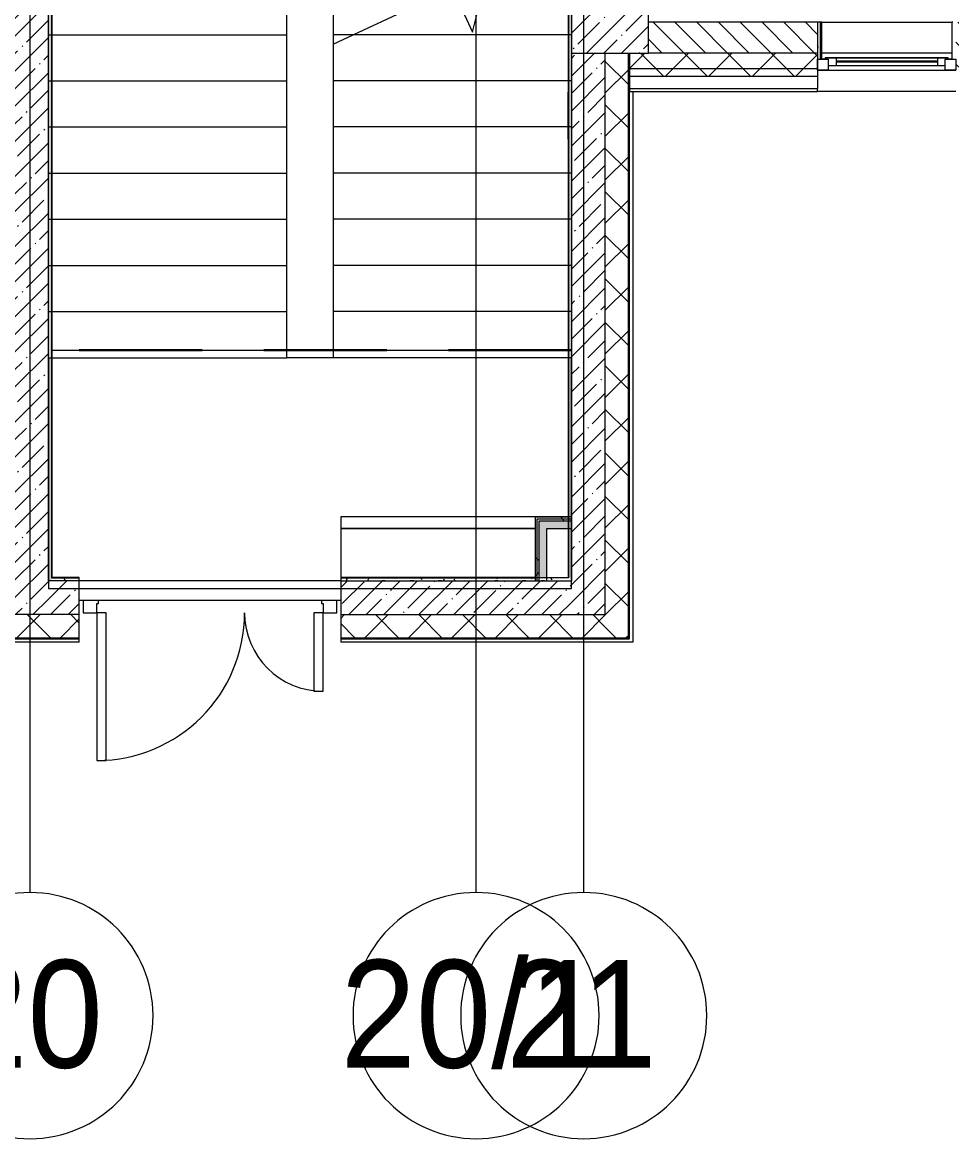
# Model space of a CAD drawing. Header units: millimetres. Extents: x -1113 to 415037, y -3642 to 354837.
# Drawn here: x 71975 to 78017, y -3642 to 3614 of the extents above; entities that cross this region are included whole.
import ezdxf

# ---------------------------------------------------------------- set-up
doc = ezdxf.new("R2010")
doc.units = ezdxf.units.MM
doc.linetypes.add('50_ШТРИХ_ш4_п2_', pattern=[1200, 800, -400])
for name, color, linetype, lineweight in [('A-DETL-3', 7, '50_ШТРИХ_ш4_п2_', 30), ('A-FLOR', 7, 'Continuous', 9), ('A-GLAZ', 7, 'Continuous', 9), ('A-GLAZ-1', 7, 'Continuous', 5), ('A-WALL', 7, 'Continuous', 5), ('I-WALL', 7, 'Continuous', 5), ('S-COLS', 7, 'Continuous', 9), ('S-COLS-1', 7, 'Continuous', 5), ('S-STRS', 7, 'Continuous', 9), ('S-STRS-MBND', 7, 'Continuous', 9), ('Оси', 7, 'Continuous', 9), ('Оси-1', 7, 'Continuous', 20)]:
    doc.layers.add(name, color=color, linetype=linetype, lineweight=lineweight)
for name, color, linetype, lineweight, true_color in [('A-DOOR-1', 7, 'Continuous', 5, 0xc0c0c0), ('A-DOOR-FRAM-1', 7, 'Continuous', 5, 0xc0c0c0), ('A-WALL-1', 9, 'Continuous', 5, 0x808080), ('A-WALL-FNSH-1', 9, 'Continuous', 5, 0x808080)]:
    doc.layers.add(name, color=color, linetype=linetype, lineweight=lineweight, true_color=true_color)
doc.styles.add('Arial', font='arial.ttf', dxfattribs={"width": 0.9, "height": 700})
pattern_1 = [(45, (64.7, -136.06), (-114.04925, 114.04925), []), (45, (178.75, -136.06), (-114.04925, 114.04925), [201.612, -40.322, 6.706, -33.617])]
pattern_2 = [(45, (64.7, -136.06), (-141.42136, 141.42136), []), (135, (64.7, -136.06), (-141.42136, -141.42136), [])]
pattern_3 = [(0, (64.7, -136.06), (243.84, 60.96), [20.117, -162.763, 20.117, -162.763, -975.36]), (0, (64.7, -136.06), (243.84, 60.96), [-365.76, 20.117, -345.643, 20.117, -162.763, -426.72]), (0, (64.7, -136.06), (243.84, 60.96), [-914.4, 20.117, -101.803, 20.117, -284.683]), (120, (156.14, -105.58), (-174.71291, 180.691634), [20.117, -162.763, 20.117, -162.763, -975.36]), (120, (156.14, -105.58), (-174.71291, 180.691634), [-365.76, 20.117, -345.643, 20.117, -162.763, -426.72]), (120, (156.14, -105.58), (-174.71291, 180.691634), [-914.4, 20.117, -101.803, 20.117, -284.683]), (240, (186.62, 16.34), (-69.12709, -241.651634), [20.117, -162.763, 20.117, -162.763, -975.36]), (240, (186.62, 16.34), (-69.12709, -241.651634), [-365.76, 20.117, -345.643, 20.117, -162.763, -426.72]), (240, (186.62, 16.34), (-69.12709, -241.651634), [-914.4, 20.117, -101.803, 20.117, -284.683])]
pattern_4 = [(45, (64.7, -136.06), (-212.132, 212.132), []), (135, (64.7, -136.06), (-212.132, -212.132), [])]

# ---------------------------------------------------------------- blocks, each defined once
blk = doc.blocks.new('BSC_Колонна _Прямоугольная - 500х500-V13-Объем проектирования 1 этажа')
at = {"layer": 'S-COLS-1'}
h = blk.add_hatch(dxfattribs=at)
h.set_pattern_fill('FP_17', color=256, style=0, pattern_type=2)
h.set_pattern_definition([(45, (-75730, -3800), (-114.04925, 114.04925), []), (45, (-75615.95, -3800), (-114.04925, 114.04925), [201.613, -40.323, 6.706, -33.617])])
h.paths.add_polyline_path([(250, -250), (250, 250), (-250, 250), (-250, -250), (120, -250)])
for p, q in [((250, 250), (-250, 250)), ((-250, 250), (-250, -250)), ((250, -250), (250, 250)), ((-250, -250), (250, -250))]:
    blk.add_line(p, q, dxfattribs=at)
blk = doc.blocks.new('120_Окно_СКБ_1Ст - 120_Окно_СКБ_1Ст 900х2500_h_-19906774-Объем проектирования 1 этажа')
at = {"layer": 'A-GLAZ'}
for p, q in [((-450, -75), (-450, -5)), ((-450, -5), (-380, -5)), ((-380, -5), (-380, -75)), ((380, -35), (-380, -35)), ((-380, -35), (-380, -75)), ((-330, -85), (-330, -35)), ((330, -85), (330, -35)), ((380, -75), (380, -5)), ((380, -5), (450, -5)), ((380, -75), (380, -35)), ((450, -5), (450, -75)), ((-380, -75), (-450, -75)), ((-380, -75), (-400, -75)), ((-400, -75), (-400, -85)), ((-400, -85), (400, -85)), ((400, -85), (-400, -85)), ((450, -75), (380, -75)), ((400, -75), (380, -75)), ((400, -85), (400, -75))]:
    blk.add_line(p, q, dxfattribs=at)
at = {"layer": 'A-GLAZ-1'}
for p, q in [((450, -5), (-450, -5)), ((-330, -55), (330, -55)), ((330, -65), (-330, -65)), ((-422, -75), (-400, -75)), ((400, -75), (422, -75))]:
    blk.add_line(p, q, dxfattribs=at)
blk = doc.blocks.new('110_Дверь_СКБ_2Ст_Наружная - ДН-1_л__ Двухстворчатая 1350 х3200 _ЛК_ в свету с верхним остеклением 2-V175-Объем проектирования 1 этажа')
at = {"layer": 'A-DOOR-1'}
for p, q in [((754.5, 869), (694.5, 869)), ((694.5, 869), (694.5, -91)), ((754.5, -91), (754.5, 869)), ((-715.5, 419), (-715.5, -91)), ((-655.5, 419), (-715.5, 419)), ((-655.5, -91), (-655.5, 419)), ((-715.5, -91), (-655.5, -91)), ((694.5, -91), (754.5, -91))]:
    blk.add_line(p, q, dxfattribs=at)
for centre, radius, start, end in [((754.5, -91), 960, 90, 180), ((-715.5, -91), 510, 0, 90)]:
    blk.add_arc(centre, radius, start, end, dxfattribs=at)
at = {"layer": 'A-DOOR-FRAM-1'}
for p, q in [((-715.5, -91), (-805.5, -91)), ((-805.5, -91), (-805.5, -171)), ((-715.5, -151), (-715.5, -91)), ((754.5, -91), (754.5, -151)), ((844.5, -91), (754.5, -91)), ((844.5, -171), (844.5, -91)), ((-805.5, -171), (-705.5, -171)), ((-705.5, -151), (-715.5, -151)), ((-705.5, -171), (-705.5, -151)), ((754.5, -151), (744.5, -151)), ((744.5, -151), (744.5, -171)), ((744.5, -171), (844.5, -171))]:
    blk.add_line(p, q, dxfattribs=at)
blk = doc.blocks.new('Зашивка приборов отопления5 - Зашивка приборов отопления-33272456-Объем проектирования 1 этажа')
at = {"layer": 'A-WALL'}
for p, q in [((75245, 535), (73980, 535)), ((73980, 535), (73980, 460)), ((75245, 460), (73980, 460)), ((73980, 460), (73980, 120)), ((73980, 460), (75245, 460))]:
    blk.add_line(p, q, dxfattribs=at)
blk = doc.blocks.new('Ось сетки - D8-29747960-Объем проектирования 1 этажа')
at = {"layer": 'Оси-1'}
for start, end in [(360, 180), (180, 360)]:
    blk.add_arc((0, 0), 4, start, end, dxfattribs=at)

msp = doc.modelspace()

# ---------------------------------------------------------------- hatches: boundary and pattern name
at = {"layer": 'A-WALL'}
h = msp.add_hatch(dxfattribs=at)
h.set_pattern_fill('FP_2', color=256, style=0, pattern_type=2)
h.set_pattern_definition([(135, (64.7, -136.06), (-70.71068, -70.71068), [])])
h.paths.add_polyline_path([(79065.2, 3413.9), (79245.2, 3413.9), (79245.2, 3613.9), (78044.7, 3613.9), (78044.7, 3413.9), (78138.3, 3413.9)])
h.paths.add_polyline_path([(82064.7, 3413.9), (82064.7, 3613.9), (80914.7, 3613.9), (80914.7, 3413.9), (81232.9, 3413.9)])
h.paths.add_polyline_path([(80145.2, 3413.9), (80414.7, 3413.9), (80414.7, 3613.9), (80145.2, 3613.9), (80145.2, 3566.6)])
h.paths.add_polyline_path([(84164.7, 3413.9), (84264.7, 3413.9), (84264.7, 3613.9), (84164.7, 3613.9), (84164.7, 3418.3)])
h.paths.add_polyline_path([(77106.8, 3413.9), (77144.7, 3413.9), (77144.7, 3613.9), (76044.7, 3613.9), (76044.7, 3413.9), (76075.2, 3413.9)])
h = msp.add_hatch(dxfattribs=at)
h.set_pattern_fill('FP_24', color=256, style=0, pattern_type=2)
h.set_pattern_definition(pattern_2)
h.paths.add_polyline_path([(75764.7, -386.1), (75914.7, -386.1), (75914.7, 3413.9), (75764.7, 3413.9), (75764.7, -236.1)])
h = msp.add_hatch(dxfattribs=at)
h.set_pattern_fill('FP_24', color=256, style=0, pattern_type=2)
h.set_pattern_definition(pattern_2)
h.paths.add_polyline_path([(84762.2, 3313.9), (84864.7, 3313.9), (84864.7, 3413.9), (84164.7, 3413.9), (84164.7, 3313.9), (84654.7, 3313.9)])
h.paths.add_polyline_path([(80414.7, 3313.9), (82064.7, 3313.9), (82064.7, 3413.9), (80145.2, 3413.9), (80145.2, 3313.9), (80201.4, 3313.9)])
h.paths.add_polyline_path([(79165.2, 3313.9), (79245.2, 3313.9), (79245.2, 3413.9), (78044.7, 3413.9), (78044.7, 3313.9), (79065.2, 3313.9)])
h.paths.add_polyline_path([(75944.7, 3313.9), (77144.7, 3313.9), (77144.7, 3413.9), (75922.7, 3413.9), (75922.7, 3313.9)])
h = msp.add_hatch(dxfattribs=at)
h.set_pattern_fill('FP_24', color=256, style=0, pattern_type=2)
h.set_pattern_definition(pattern_2)
h.paths.add_polyline_path([(84760.9, 3263.9), (84914.7, 3263.9), (84914.7, 3313.9), (84164.7, 3313.9), (84164.7, 3263.9), (84654.7, 3263.9)])
h.paths.add_polyline_path([(82064.7, 3263.9), (82064.7, 3313.9), (80145.2, 3313.9), (80145.2, 3263.9), (81794.7, 3263.9)])
h.paths.add_polyline_path([(79245.2, 3263.9), (79245.2, 3313.9), (78044.7, 3313.9), (78044.7, 3263.9), (79169.8, 3263.9)])
h.paths.add_polyline_path([(77144.7, 3263.9), (77144.7, 3313.9), (75922.7, 3313.9), (75922.7, 3263.9), (77106.8, 3263.9)])
h = msp.add_hatch(dxfattribs=at)
h.set_pattern_fill('FP_24', color=256, style=0, pattern_type=2)
h.set_pattern_definition(pattern_2)
h.paths.add_polyline_path([(75756.8, -386.1), (75764.7, -386.1), (75764.7, -236.1), (74044.7, -236.1), (74044.7, -386.1), (75544.7, -386.1)])
h.paths.add_polyline_path([(70724.7, -386.1), (70724.7, -236.1), (67124.7, -236.1), (67124.7, -386.1), (69886.1, -386.1)])
h.paths.add_polyline_path([(72300.8, -386.1), (72344.7, -386.1), (72344.7, -236.1), (71624.7, -237.9), (71624.7, -386.1), (72144.7, -386.1)])
h.paths.add_polyline_path([(65224.7, -386.1), (66224.7, -386.1), (66224.7, -236.1), (65224.7, -236.1), (65224.7, -254.1)])
h.paths.add_polyline_path([(63774.7, -386.1), (64324.7, -386.1), (64324.7, -236.1), (63774.7, -236.1), (63774.7, -257.4)])
h.paths.add_polyline_path([(60974.7, -386.1), (61674.7, -386.1), (61674.7, -236.1), (60974.7, -236.1), (60974.7, -264.3)])
h.paths.add_polyline_path([(60074.7, -386.1), (60074.7, -236.1), (59324.7, -236.1), (59324.7, -386.1)])
h.paths.add_polyline_path([(57224.7, -386.1), (57224.7, -236.1), (56474.7, -236.1), (56474.7, -386.1)])
h.paths.add_polyline_path([(53374.7, -386.1), (53374.7, -236.1), (51936.2, -236.1), (51936.2, -386.1)])
h.paths.add_polyline_path([(49836.2, -386.1), (49836.2, -236.1), (49124.7, -236.1), (49124.7, -386.1), (49255.4, -386.1)])
h.paths.add_polyline_path([(48224.7, -386.1), (48224.7, -236.1), (47474.7, -236.1), (47474.7, -386.1)])
h.paths.add_polyline_path([(44374.7, -386.1), (44374.7, -236.1), (42802.2, -236.1), (42802.2, -386.1)])
h.paths.add_polyline_path([(38940.1, -386.1), (39104.7, -386.1), (39104.7, -236.1), (38054.7, -236.1), (38054.7, -386.1)])
h.paths.add_polyline_path([(40702.2, -386.1), (40702.2, -236.1), (40004.7, -236.1), (40004.7, -386.1)])
h.paths.add_polyline_path([(36877, -386.1), (37154.7, -386.1), (37154.7, -236.1), (36034.7, -236.1), (36034.7, -386.1)])
h.paths.add_polyline_path([(33934.7, -386.1), (33934.7, -236.1), (33074.7, -236.1), (33074.7, -386.1)])
h.paths.add_polyline_path([(30274.7, -386.1), (30274.7, -236.1), (29274.4, -236.1), (29274.4, -386.1)])
h.paths.add_polyline_path([(28374.4, -386.1), (28374.4, -236.1), (27374.7, -236.1), (27374.7, -386.1)])
h.paths.add_polyline_path([(26474.7, -386.1), (26474.7, -236.1), (25499.7, -236.1), (25499.7, -386.1)])
h.paths.add_polyline_path([(22699.7, -386.1), (22699.7, -236.1), (21674.7, -236.1), (21674.7, -386.1)])
h.paths.add_polyline_path([(19424.7, -386.1), (20774.7, -386.1), (20774.7, -236.1), (19424.7, -236.1), (19424.7, -367.6)])
h.paths.add_polyline_path([(17324.7, -386.1), (17324.7, -236.1), (16574.7, -236.1), (16574.7, -386.1)])
h.paths.add_polyline_path([(14924.7, -386.1), (15674.7, -386.1), (15674.7, -236.1), (14924.7, -236.1), (14924.7, -378.8)])
h.paths.add_polyline_path([(12120.3, -386.1), (12824.7, -384.1), (12824.7, -236.1), (12074.7, -236.1), (12074.7, -386.1)])
h.paths.add_polyline_path([(7994.1, -386.1), (8324.4, -386.1), (8324.4, -236.1), (6894.7, -236.1), (6894.7, -386.1), (7724.7, -386.1)])
h.paths.add_polyline_path([(9224.4, -386.1), (9974.7, -386.1), (9974.7, -236.1), (9224.4, -236.1), (9224.4, -254.1)])
h.paths.add_polyline_path([(174.7, -386.1), (3794.7, -386.1), (3794.7, -236.1), (-195.3, -236.1), (-195.3, -386.1), (-45.3, -386.1)])
at = {"layer": 'I-WALL'}
h = msp.add_hatch(dxfattribs=at)
h.set_pattern_fill('FP_1', color=256, style=0, pattern_type=2)
h.set_pattern_definition(pattern_1)
h.paths.add_polyline_path([(71924.7, -236.1), (72144.7, -236.1), (72144.7, 7763.9), (71924.7, 7763.9), (71924.7, -199.3)])
h = msp.add_hatch(dxfattribs=at)
h.set_pattern_fill('FP_191', color=256, style=0, pattern_type=2)
h.set_pattern_definition(pattern_3)
h.paths.add_polyline_path([(72144.7, -16.1), (72164.7, -16.1), (72164.7, 7522.9), (72144.7, 7523.9), (72144.7, 1483.9)])
h = msp.add_hatch(dxfattribs=at)
h.set_pattern_fill('FP_191', color=256, style=0, pattern_type=2)
h.set_pattern_definition(pattern_3)
h.paths.add_polyline_path([(75544.7, 3.9), (75544.7, 7543.9), (75524.7, 7522.9), (75524.7, 3.9), (75538.9, 3.9)])
h.paths.add_polyline_path([(75524.7, 7523.9), (75544.7, 7543.9), (75524.7, 7543.9)])
h = msp.add_hatch(dxfattribs=at)
h.set_pattern_fill('FP_191', color=256, style=0, pattern_type=2)
h.set_pattern_definition(pattern_3)
h.paths.add_polyline_path([(77164.7, 3373.9), (77164.7, 3613.9), (77144.7, 3613.9), (77144.7, 3373.9)])
h = msp.add_hatch(dxfattribs=at)
h.set_pattern_fill('FP_1', color=256, style=0, pattern_type=2)
h.set_pattern_definition(pattern_1)
h.paths.add_polyline_path([(75764.7, -236.1), (75764.7, 3413.9), (75544.7, 3413.9), (75544.7, -236.1)])
h = msp.add_hatch(dxfattribs=at)
h.set_pattern_fill('FP_192', color=256, style=0, pattern_type=2)
h.set_pattern_definition(pattern_4)
h.paths.add_polyline_path([(75309.7, 386.4), (75524.7, 386.7), (75524.2, 398.9), (75309.7, 398.9), (75309.7, 386.7)])
h = msp.add_hatch(dxfattribs=at)
h.set_pattern_fill('FP_192', color=256, style=0, pattern_type=2)
h.set_pattern_definition(pattern_4)
h.paths.add_polyline_path([(75310.3, 3.9), (75322.2, 3.9), (75322.2, 386.4), (75309.7, 386.4), (75309.7, 4.9)])
h = msp.add_hatch(dxfattribs=at)
h.set_pattern_fill('FP_192', color=256, style=0, pattern_type=2)
h.set_pattern_definition(pattern_4)
h.paths.add_polyline_path([(75334.7, 373.9), (75524.7, 373.9), (75524.7, 386.4), (75322.2, 386.4), (75322.2, 373.9)])
h = msp.add_hatch(dxfattribs=at)
h.set_pattern_fill('FP_192', color=256, style=0, pattern_type=2)
h.set_pattern_definition(pattern_4)
h.paths.add_polyline_path([(75322.2, 3.9), (75334.7, 3.9), (75334.7, 373.9), (75322.2, 373.2), (75322.2, 121.7)])
for points in [[(75524.7, 323.9), (75524.7, 373.9), (75334.7, 373.9), (75334.7, 323.9), (75445.9, 323.9)], [(75384.7, 3.9), (75384.7, 323.9), (75334.7, 323.9), (75334.7, 3.9)]]:
    msp.add_hatch(color=256, dxfattribs=at).paths.add_polyline_path(points)
h = msp.add_hatch(dxfattribs=at)
h.set_pattern_fill('FP_191', color=256, style=0, pattern_type=2)
h.set_pattern_definition(pattern_3)
h.paths.add_polyline_path([(75309.7, -16.1), (75544.7, -16.1), (75544.7, 3.9), (74082.2, 3.9), (74082.2, -16.1), (75043.7, -16.1)])
h.paths.add_polyline_path([(72344.7, -16.1), (72344.7, 3.9), (72165.7, 3.9), (72164.7, -16.1)])
h = msp.add_hatch(dxfattribs=at)
h.set_pattern_fill('FP_1', color=256, style=0, pattern_type=2)
h.set_pattern_definition(pattern_1)
h.paths.add_polyline_path([(74044.7, -236.1), (75544.7, -236.1), (75544.7, -16.1), (74044.7, -16.1), (74044.7, -143.3)])
h.paths.add_polyline_path([(72144.7, -236.1), (72344.7, -236.1), (72344.7, -16.1), (72144.7, -16.1), (72144.7, -144.1)])

# ---------------------------------------------------------------- linework, layer by layer
at = {"layer": 'A-DETL-3'}
msp.add_line((75544.7, 1483.9), (72144.7, 1483.9), dxfattribs=at)
at = {"layer": 'A-FLOR'}
for p, q in [((72164.7, 1483.9), (75524.7, 1483.9)), ((74044.7, -16.1), (72344.7, -16.1)), ((72344.7, -143.3), (72344.7, -16.1)), ((74044.7, -144.1), (72344.7, -144.1))]:
    msp.add_line(p, q, dxfattribs=at)
at = {"layer": 'A-WALL'}
for p, q in [((72164.7, 7523.9), (72164.7, 3.9)), ((77172.7, 3613.9), (78016.7, 3613.9)), ((75764.7, -236.1), (75764.7, 3413.9)), ((75914.7, -386.1), (75914.7, 3413.9)), ((75917.7, -389.1), (75917.7, 3413.9)), ((75922.7, 3413.9), (75922.7, 3163.9)), ((77144.7, 3413.9), (76044.7, 3413.9)), ((75922.7, 3313.9), (77144.7, 3313.9)), ((75922.7, 3263.9), (77144.7, 3263.9)), ((75922.7, 3183.9), (77144.7, 3183.9)), ((75944.7, 3163.9), (75944.7, -416.1)), ((78044.7, 3163.9), (77144.7, 3163.9)), ((75322.2, 386.4), (75544.7, 386.4)), ((75322.2, -16.1), (75322.2, 386.4)), ((75334.7, 373.9), (75544.7, 373.9)), ((75334.7, -16.1), (75334.7, 373.9)), ((74044.7, -236.1), (75764.7, -236.1)), ((72344.7, -416.1), (-225.3, -416.1)), ((71624.7, -386.1), (72344.7, -386.1)), ((71624.7, -389.1), (72344.7, -389.1)), ((72344.7, -416.1), (72344.7, -394.1)), ((74044.7, -386.1), (75914.7, -386.1)), ((74044.7, -389.1), (75917.7, -389.1)), ((74044.7, -394.1), (74044.7, -416.1)), ((75944.7, -416.1), (74044.7, -416.1))]:
    msp.add_line(p, q, dxfattribs=at)
at = {"layer": 'A-WALL-1'}
for p, q in [((72144.7, -16.1), (72144.7, 7543.9)), ((75524.7, 7523.9), (75524.7, 3.9)), ((77164.7, 3613.9), (76044.7, 3613.9)), ((77144.7, 3613.9), (77144.7, 3183.9)), ((77164.7, 3373.9), (77164.7, 3613.9)), ((75544.7, 3413.9), (75544.7, -16.1)), ((75544.7, 3413.9), (75544.7, 3413.9)), ((77144.7, 3373.9), (77164.7, 3373.9)), ((75309.7, 398.9), (75309.7, -16.1)), ((75544.7, 398.9), (75524.7, 398.9)), ((75384.7, 323.9), (75544.7, 323.9)), ((75384.7, -16.1), (75384.7, 323.9)), ((72165.7, 3.9), (72164.7, 3.9)), ((72344.7, -386.1), (72344.7, 3.9)), ((74082.2, 3.9), (74082.2, -16.1)), ((75524.7, 3.9), (75309.7, 3.9)), ((72344.7, -16.1), (72144.7, -16.1)), ((74044.7, -16.1), (74044.7, -386.1)), ((74044.7, -16.1), (75544.7, -16.1)), ((72344.7, -236.1), (71624.7, -236.1)), ((75544.7, -236.1), (75764.7, -236.1))]:
    msp.add_line(p, q, dxfattribs=at)
at = {"layer": 'A-WALL-FNSH-1'}
for p, q in [((72165.7, 7522.9), (72165.7, 3.9)), ((75523.7, 5665), (75523.7, 3161)), ((77172.7, 3613.9), (77164.7, 3613.9)), ((77172.7, 3373.9), (77172.7, 3613.9)), ((78016.7, 3613.9), (78016.7, 3373.9)), ((78024.7, 3613.9), (78016.7, 3613.9)), ((77164.7, 3373.9), (77172.7, 3373.9)), ((78016.7, 3373.9), (78024.7, 3373.9)), ((75523.7, 3161), (75524.7, 3161)), ((75922.7, 3163.9), (77144.7, 3163.9)), ((75922.7, -394.1), (75922.7, 3163.9)), ((77144.7, 3163.9), (77144.7, 3183.9)), ((75524.7, 2853.5), (75523.7, 2853.5)), ((75523.7, 2853.5), (75523.7, 4.4)), ((75524.7, 399.9), (75309.7, 399.9)), ((75309.7, 399.9), (75309.7, 398.9)), ((75309.7, 398.9), (75524.7, 398.9)), ((72344.7, 4.9), (72165.7, 4.9)), ((72165.7, 3.9), (72344.7, 3.9)), ((72344.7, 3.9), (72344.7, 4.9)), ((75309.7, 4.9), (74044.7, 4.9)), ((74044.7, 4.9), (74044.7, 3.9)), ((74044.7, 3.9), (75309.7, 3.9)), ((75523.7, 4.4), (75524.7, 4.4)), ((71624.7, -394.1), (72344.7, -394.1)), ((72344.7, -394.1), (72344.7, -386.1)), ((74044.7, -386.1), (74044.7, -394.1)), ((74044.7, -394.1), (75922.7, -394.1))]:
    msp.add_line(p, q, dxfattribs=at)
at = {"layer": 'I-WALL'}
for p, q in [((78016.7, 3413.9), (77172.7, 3413.9)), ((75523.7, 2853.5), (75523.7, 3161))]:
    msp.add_line(p, q, dxfattribs=at)
at = {"layer": 'S-STRS'}
for p, q in [((73994.7, 3833.6), (73994.7, 3533.6)), ((73994.7, 3533.6), (73994.7, 3472.3)), ((74126.3, 3533.6), (73994.7, 3533.6)), ((74126.3, 3533.6), (73994.7, 3533.6))]:
    msp.add_line(p, q, dxfattribs=at)
at = {"layer": 'S-STRS-MBND'}
for p, q in [((72144.7, 1433.6), (72144.7, 5033.6)), ((73694.7, 1433.6), (73694.7, 5033.6)), ((74637.6, 4116.9), (74901.8, 3550.4)), ((74901.8, 3550.4), (74996.3, 3939.3)), ((73994.7, 3472.3), (74543.1, 3728)), ((72144.7, 3533.6), (73694.7, 3533.6)), ((72144.7, 3533.6), (73694.7, 3533.6)), ((75544.7, 3533.6), (74126.3, 3533.6)), ((75544.7, 3533.6), (74126.3, 3533.6)), ((73994.7, 3472.3), (73994.7, 1433.6)), ((75544.7, 3413.9), (75544.7, 1433.6)), ((72144.7, 3233.6), (73694.7, 3233.6)), ((72144.7, 3233.6), (73694.7, 3233.6)), ((75544.7, 3233.6), (73994.7, 3233.6)), ((75544.7, 3233.6), (73994.7, 3233.6)), ((72144.7, 2933.6), (73694.7, 2933.6)), ((72144.7, 2933.6), (73694.7, 2933.6)), ((75544.7, 2933.6), (73994.7, 2933.6)), ((75544.7, 2933.6), (73994.7, 2933.6)), ((72144.7, 2633.6), (73694.7, 2633.6)), ((72144.7, 2633.6), (73694.7, 2633.6)), ((75544.7, 2633.6), (73994.7, 2633.6)), ((75544.7, 2633.6), (73994.7, 2633.6)), ((72144.7, 2333.6), (73694.7, 2333.6)), ((72144.7, 2333.6), (73694.7, 2333.6)), ((75544.7, 2333.6), (73994.7, 2333.6)), ((75544.7, 2333.6), (73994.7, 2333.6)), ((72144.7, 2033.6), (73694.7, 2033.6)), ((72144.7, 2033.6), (73694.7, 2033.6)), ((75544.7, 2033.6), (73994.7, 2033.6)), ((75544.7, 2033.6), (73994.7, 2033.6)), ((72144.7, 1733.6), (73694.7, 1733.6)), ((72144.7, 1733.6), (73694.7, 1733.6)), ((75544.7, 1733.6), (73994.7, 1733.6)), ((75544.7, 1733.6), (73994.7, 1733.6)), ((72144.7, 1433.6), (72144.7, -66.4)), ((72144.7, 1433.6), (73694.7, 1433.6)), ((72144.7, 1433.6), (73694.7, 1433.6)), ((73994.7, 1433.6), (73694.7, 1433.6)), ((75544.7, 1433.6), (73994.7, 1433.6)), ((75544.7, 1433.6), (73994.7, 1433.6)), ((75544.7, -66.4), (75544.7, 1433.6)), ((72144.7, -66.4), (75544.7, -66.4))]:
    msp.add_line(p, q, dxfattribs=at)
at = {"layer": 'Оси'}
for points in [[(75624.7, -2042.3), (75624.7, 2957.7), (75624.7, 22442), (75624.7, 27442)], [(72024.7, -2042.3), (72024.7, 2957.7), (72024.7, 22262), (72024.7, 27262)], [(74924.7, -2042.3), (74924.7, 2957.7), (74924.7, 22262), (74924.7, 27262)]]:
    msp.add_lwpolyline(points, dxfattribs=at)

# ---------------------------------------------------------------- block references
at = {"layer": 'A-DOOR-1', "rotation": 180}
msp.add_blockref('110_Дверь_СКБ_2Ст_Наружная - ДН-1_л__ Двухстворчатая 1350 х3200 _ЛК_ в свету с верхним остеклением 2-V175-Объем проектирования 1 этажа', (73214.2, -315.1), dxfattribs=at)
at = {"layer": 'A-GLAZ', "color": 3, "rotation": 180}
msp.add_blockref('120_Окно_СКБ_1Ст - 120_Окно_СКБ_1Ст 900х2500_h_-19906774-Объем проектирования 1 этажа', (77594.7, 3298.9), dxfattribs=at)
at = {"layer": 'A-WALL'}
msp.add_blockref('Зашивка приборов отопления5 - Зашивка приборов отопления-33272456-Объем проектирования 1 этажа', (64.7, -136.1), dxfattribs=at)
at = {"layer": 'S-COLS'}
msp.add_blockref('BSC_Колонна _Прямоугольная - 500х500-V13-Объем проектирования 1 этажа', (75794.7, 3663.9), dxfattribs=at)
at = {"layer": 'Оси-1', "xscale": 199.9999999999999, "yscale": 199.9999999999999, "zscale": 199.9999999999999}
for p in [(72024.7, -2842.3), (74924.7, -2842.3), (75624.7, -2842.3)]:
    msp.add_blockref('Ось сетки - D8-29747960-Объем проектирования 1 этажа', p, dxfattribs=at)

# ---------------------------------------------------------------- texts
at = {"layer": 'Оси', "char_height": 700, "attachment_point": 1, "style": 'Arial'}
for s, insert, width in [('20/1', (74044.2, -2481), 2121.265), ('20', (71519.5, -2481), 1212.151), ('21', (75119.5, -2481), 1212.151)]:
    msp.add_mtext(s, dxfattribs=dict(at, insert=insert, width=width))

doc.saveas('drawing.dxf')
